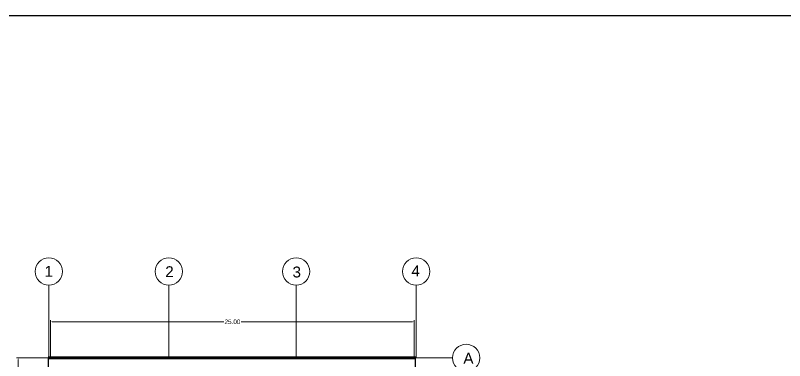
# Model space of a CAD drawing. Header units: millimetres. Extents: x 2391 to 3323, y 1596 to 2537.
# Drawn here: x 2751.7 to 2836.3, y 2382.3 to 2420.2 of the extents above; entities that cross this region are included whole.
import ezdxf

# ---------------------------------------------------------------- set-up
doc = ezdxf.new("R2010")
doc.units = ezdxf.units.MM
for name, color, linetype in [('dimensions', 203, 'Continuous'), ('doors and windows schedule', 11, 'Continuous'), ('exterior wall', 140, 'Continuous'), ('Lightning text', 211, 'Continuous')]:
    doc.layers.add(name, color=color, linetype=linetype)
doc.styles.get("Standard").update_dxf_attribs({"font": 'arial.ttf'})

msp = doc.modelspace()

# ---------------------------------------------------------------- linework, layer by layer
at = {"color": 11, "true_color": 0xf27172}
msp.add_line((2684.734, 2420.204), (3009.654, 2420.204), dxfattribs=at)
at = {"layer": 'dimensions', "lineweight": 13}
for p, q in [((2755.605, 2382.644), (2755.605, 2386.731)), ((2795.605, 2382.644), (2795.605, 2386.731)), ((2755.785, 2386.551), (2774.662, 2386.551)), ((2795.425, 2386.551), (2776.547, 2386.551)), ((2755.342, 2382.581), (2751.861, 2382.581)), ((2752.041, 2382.401), (2752.041, 2377.491))]:
    msp.add_line(p, q, dxfattribs=at)
at = {"layer": 'dimensions'}
for points in [[(2755.785, 2386.581), (2755.785, 2386.521), (2755.605, 2386.551)], [(2795.425, 2386.581), (2795.425, 2386.521), (2795.605, 2386.551)], [(2752.011, 2382.401), (2752.071, 2382.401), (2752.041, 2382.581)]]:
    msp.add_solid(points, dxfattribs=at)
at = {"layer": 'exterior wall', "lineweight": 100}
msp.add_line((2755.342, 2382.581), (2795.742, 2382.581), dxfattribs=at)
at = {"layer": 'exterior wall'}
for p, q in [((2755.342, 2382.581), (2755.342, 2352.581)), ((2795.742, 2352.581), (2795.742, 2382.581))]:
    msp.add_line(p, q, dxfattribs=at)
at = {"layer": 'Lightning text', "linetype": 'ByBlock', "lineweight": 13, "ltscale": 0.02}
for p, q in [((2755.405, 2382.581), (2755.405, 2390.581)), ((2768.604, 2382.581), (2768.604, 2390.581)), ((2782.604, 2382.581), (2782.604, 2390.581)), ((2795.804, 2382.581), (2795.804, 2390.581)), ((2795.805, 2382.581), (2799.805, 2382.581))]:
    msp.add_line(p, q, dxfattribs=at)
for centre in [(2755.405, 2392.081), (2768.604, 2392.081), (2782.604, 2392.081), (2795.804, 2392.081), (2801.305, 2382.581)]:
    msp.add_circle(centre, 1.5, dxfattribs=at)

# ---------------------------------------------------------------- texts
at = {"layer": 'dimensions', "lineweight": 13, "insert": (2775.605, 2386.551), "char_height": 0.5, "attachment_point": 5}
msp.add_mtext('\\A1;25.00', dxfattribs=at)
at = {"layer": 'doors and windows schedule'}
for s, p in [('1', (2754.936, 2391.495)), ('2', (2768.21, 2391.455)), ('3', (2782.211, 2391.42)), ('4', (2795.289, 2391.542)), ('A', (2801.002, 2381.949))]:
    msp.add_text(s, height=1.2, dxfattribs=at).set_placement(p)

doc.saveas('drawing.dxf')
